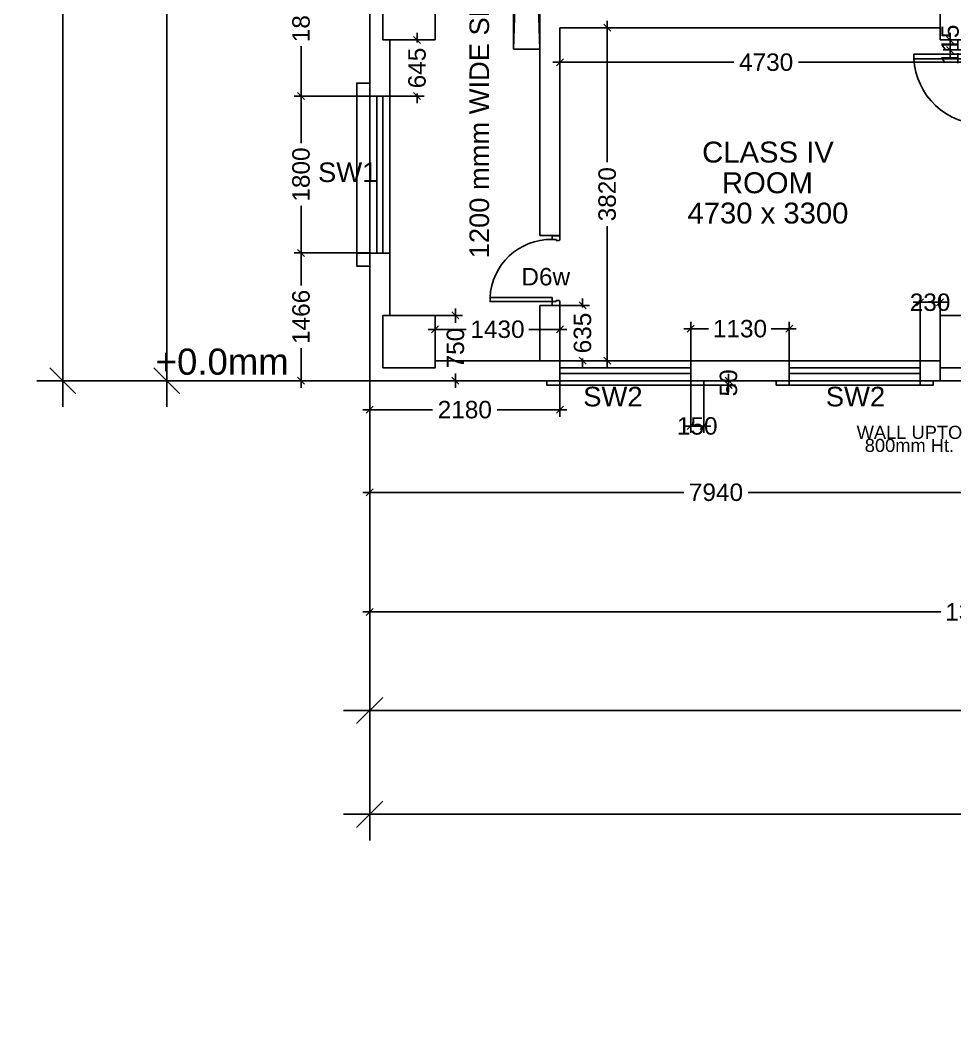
# Model space of a CAD drawing. Extents: x 6345096 to 6738923, y -6490958 to -6305885.
# Drawn here: x 6527889 to 6538609, y -6462218 to -6450735 of the extents above; entities that cross this region are included whole.
import ezdxf
from ezdxf.enums import TextEntityAlignment as Align

# ---------------------------------------------------------------- set-up
doc = ezdxf.new("R2010")
doc.units = 0
doc.header["$LTSCALE"] = 600
doc.header["$MEASUREMENT"] = 0
doc.header["$PDMODE"] = 35
doc.linetypes.add('HIDDEN', pattern=[0.375, 0.25, -0.125])
doc.layers.get('0').update_dxf_attribs({"linetype": 'CONTINUOUS'})
doc.layers.get('Defpoints').update_dxf_attribs({"linetype": 'CONTINUOUS'})
for name, color, linetype in [('chajja', 7, 'CONTINUOUS'), ('DIM', 8, 'CONTINUOUS'), ('DIM-TEXT', 8, 'CONTINUOUS'), ('DOOR', 32, 'CONTINUOUS'), ('Duct', 8, 'CONTINUOUS'), ('Ele Proje.', 7, 'CONTINUOUS'), ('Ele. Proj', 7, 'CONTINUOUS'), ('HS', 251, 'CONTINUOUS'), ('joinery', 7, 'CONTINUOUS'), ('JW', 8, 'CONTINUOUS'), ('L1', 2, 'CONTINUOUS'), ('LA-column', 3, 'CONTINUOUS'), ('LVL', 10, 'CONTINUOUS'), ('Room Dim', 1, 'CONTINUOUS'), ('TEXT', 6, 'CONTINUOUS'), ('Walls', 7, 'CONTINUOUS'), ('WIN', 151, 'CONTINUOUS'), ('Window', 4, 'CONTINUOUS'), ('Working Dim', 5, 'CONTINUOUS')]:
    doc.layers.add(name, color=color, linetype=linetype)
doc.styles.add('ari', font='arial.ttf')
doc.styles.add('ARIAL', font='arial.ttf')
doc.styles.add('RT', font='romant.shx')
doc.styles.get("Standard").update_dxf_attribs({"font": 'romans.shx'})
doc.dimstyles.new('int. dim', dxfattribs={"dimtxt": 200, "dimasz": 80, "dimexe": 80, "dimexo": 0, "dimgap": 70, "dimtad": 0, "dimdec": 0, "dimzin": 12, "dimdsep": 46, "dimtxsty": 'ari', "dimblk": 'OBLIQUE', "dimcen": 2, "dimdle": 80, "dimclrd": 256, "dimclre": 256, "dimclrt": 6, "dimadec": 0, "dimazin": 0, "dimtfac": 1, "dimtdec": 0, "dimtix": 1, "dimtmove": 2, "dimatfit": 3, "dimfxl": 1, "dimtolj": 1, "dimtzin": 0, "dimlwd": -1, "dimlwe": -1, "dimarcsym": 0})
doc.dimstyles.new('STANDARD$0', dxfattribs={"dimscale": 0, "dimtxt": 150, "dimasz": 125, "dimexe": 0.75, "dimexo": 1, "dimgap": 25, "dimtad": 1, "dimdec": 0, "dimdsep": 46, "dimtxsty": 'Standard', "dimblk1": 'DOT', "dimblk2": 'DOT', "dimsah": 1, "dimcen": 2.5, "dimclrd": 1, "dimclre": 1, "dimclrt": 3, "dimadec": 0, "dimazin": 0, "dimtfac": 1, "dimtdec": 0, "dimtmove": 0, "dimatfit": 3, "dimldrblk": 'DOT', "dimfxl": 1, "dimtolj": 1, "dimtzin": 0, "dimarcsym": 0})
doc.dimstyles.new('TEXT', dxfattribs={"dimscale": 0, "dimtxt": 600, "dimasz": 300, "dimexe": 300, "dimexo": 30, "dimgap": 50, "dimtad": 0, "dimdec": 0, "dimzin": 0, "dimdsep": 46, "dimtxsty": 'RT', "dimblk": 'OBLIQUE', "dimcen": 0.09, "dimdle": 300, "dimclrd": 256, "dimclre": 256, "dimclrt": 170, "dimadec": 0, "dimazin": 0, "dimtfac": 1, "dimtdec": 0, "dimtofl": 0, "dimtmove": 2, "dimatfit": 3, "dimfxl": 1, "dimfrac": 2, "dimtolj": 1, "dimtzin": 0, "dimlwd": -1, "dimlwe": -1, "dimarcsym": 0})

# ---------------------------------------------------------------- blocks, each defined once
blk = doc.blocks.new('_Oblique')
at = {"color": 0, "linetype": 'ByBlock', "lineweight": -2}
blk.add_line((-0.5, -0.5), (0.5, 0.5), dxfattribs=at)
blk = doc.blocks.new('*D259')
at = {"layer": 'Defpoints', "color": 0, "linetype": 'Continuous', "transparency": 16777216}
for p in [(6531899, -6454874, -2), (6576789, -6454874, -2), (6576789, -6459847)]:
    blk.add_point(p, dxfattribs=at)
at = {"layer": 'DIM-TEXT', "transparency": 16777216}
for p, q in [((6531899, -6454874), (6531899, -6460147)), ((6576789, -6454874), (6576789, -6460147)), ((6531599, -6459847), (6547086, -6459847)), ((6577089, -6459847), (6561603, -6459847))]:
    blk.add_line(p, q, dxfattribs=at)
at = {"layer": 'DIM-TEXT', "linetype": 'Continuous', "transparency": 16777216, "xscale": 300, "yscale": 300, "zscale": 300, "rotation": 180}
blk.add_blockref('_Oblique', (6531899, -6459847), dxfattribs=at)
at = {"layer": 'DIM-TEXT', "linetype": 'Continuous', "transparency": 16777216, "xscale": 300, "yscale": 300, "zscale": 300}
blk.add_blockref('_Oblique', (6576789, -6459847), dxfattribs=at)
at = {"layer": 'DIM-TEXT', "color": 170, "linetype": 'Continuous', "transparency": 16777216, "insert": (6554344, -6459847), "char_height": 750, "attachment_point": 5, "style": 'ari'}
blk.add_mtext('\\A1;{\\H1.0667x;OPD - GENERAL MEDICINE}', dxfattribs=at)
blk = doc.blocks.new('1000')
at = {"layer": 'DOOR'}
for p, q in [((0, -100), (0, 0)), ((0, 0), (50, 0)), ((50, -100), (0, -100)), ((50, 0), (50, -2)), ((63, -49), (50, -49)), ((50, -49), (50, -100)), ((50, -100), (50, -901)), ((100, -100), (50, -100)), ((63, -13), (61, -13)), ((63, -13), (63, -49)), ((100, -901), (100, -100)), ((837, -13), (837, -49)), ((837, -13), (839, -13)), ((837, -49), (850, -49)), ((850, 0), (850, -2)), ((900, 0), (850, 0)), ((850, -49), (850, -100)), ((850, -100), (900, -100)), ((900, -100), (900, 0)), ((50, -901), (100, -901))]:
    blk.add_line(p, q, dxfattribs=at)
for centre, major_axis, start_param, end_param in [((50, -13), (-7.95, 7.95), 3.926991, 5.497787), ((850, -13), (7.95, 7.95), 0.785398, 2.356194)]:
    blk.add_ellipse(centre, major_axis=major_axis, ratio=1, start_param=start_param, end_param=end_param, dxfattribs=at)
at = {"layer": 'DOOR', "color": 145}
blk.add_ellipse((64, -115), major_axis=(-520, 590), ratio=1, start_param=2.464943, end_param=4.009476, dxfattribs=at)
blk = doc.blocks.new('Z$W@#1841')
at = {"layer": 'DOOR'}
for p, q in [((-268, -167), (-317, -167)), ((-317, -167), (-317, -267)), ((-268, -218), (-268, -167)), ((-254, -218), (-268, -218)), ((-254, -254), (-256, -254)), ((-254, -254), (-254, -218)), ((519, -254), (519, -218)), ((519, -218), (533, -218)), ((519, -254), (522, -254)), ((533, -218), (533, -167)), ((533, -167), (583, -167)), ((583, -167), (583, -267)), ((-317, -267), (-268, -267)), ((-268, -267), (-268, -265)), ((533, -267), (533, -265)), ((583, -267), (533, -267))]:
    blk.add_line(p, q, dxfattribs=at)
blk.add_lwpolyline([(482, 633), (482, -167), (533, -167), (533, 633)], close=True, dxfattribs=at)
at = {"layer": 'DOOR', "color": 145}
blk.add_arc((518, -152), 786, 92.6177, 181.1129, dxfattribs=at)
at = {"layer": 'DOOR'}
for centre, start, end in [((-268, -254), 270, 0), ((533, -254), 180, 270)]:
    blk.add_arc(centre, 11.2, start, end, dxfattribs=at)
blk = doc.blocks.new('*D297')
at = {"layer": 'Defpoints', "color": 0, "transparency": 16777216}
for p in [(6532649, -6454124, -13), (6532649, -6454874, -22), (6532882, -6454874)]:
    blk.add_point(p, dxfattribs=at)
at = {"layer": 'Working Dim', "transparency": 16777216}
for p, q in [((6532649, -6454124), (6532962, -6454124)), ((6532882, -6454044), (6532882, -6454209)), ((6532882, -6454954), (6532882, -6454789)), ((6532649, -6454874), (6532962, -6454874))]:
    blk.add_line(p, q, dxfattribs=at)
at = {"layer": 'Working Dim', "transparency": 16777216, "xscale": 80, "yscale": 80, "zscale": 80}
for p, rotation in [((6532882, -6454124), 90), ((6532882, -6454874), 270)]:
    blk.add_blockref('_Oblique', p, dxfattribs=dict(at, rotation=rotation))
at = {"layer": 'Working Dim', "color": 6, "transparency": 16777216, "insert": (6532882, -6454499), "char_height": 200, "attachment_point": 5, "rotation": 90, "style": 'ari'}
blk.add_mtext('\\A1;750', dxfattribs=at)
blk = doc.blocks.new('*D309')
at = {"layer": 'Defpoints', "color": 0, "transparency": 16777216}
for p in [(6532649, -6454310, -13), (6534079, -6454284), (6534079, -6454310, -26)]:
    blk.add_point(p, dxfattribs=at)
at = {"layer": 'Working Dim', "transparency": 16777216}
for p, q in [((6532649, -6454310), (6532649, -6454204)), ((6534079, -6454310), (6534079, -6454204)), ((6532569, -6454284), (6533005, -6454284)), ((6534159, -6454284), (6533723, -6454284))]:
    blk.add_line(p, q, dxfattribs=at)
at = {"layer": 'Working Dim', "transparency": 16777216, "xscale": 80, "yscale": 80, "zscale": 80, "rotation": 180}
blk.add_blockref('_Oblique', (6532649, -6454284), dxfattribs=at)
at = {"layer": 'Working Dim', "transparency": 16777216, "xscale": 80, "yscale": 80, "zscale": 80}
blk.add_blockref('_Oblique', (6534079, -6454284), dxfattribs=at)
at = {"layer": 'Working Dim', "color": 6, "transparency": 16777216, "insert": (6533364, -6454284), "char_height": 200, "attachment_point": 5, "style": 'ari'}
blk.add_mtext('\\A1;1430', dxfattribs=at)
blk = doc.blocks.new('*D468')
at = {"layer": 'Defpoints', "color": 0, "transparency": 16777216}
for p in [(6531899, -6337015, 5), (6528381, -6454874), (6532049, -6454874, 5)]:
    blk.add_point(p, dxfattribs=at)
at = {"layer": 'DIM', "color": 8, "transparency": 16777216}
for p, q in [((6528381, -6336715), (6528381, -6393996)), ((6531899, -6337015), (6528081, -6337015)), ((6528381, -6455174), (6528381, -6397894)), ((6532049, -6454874), (6528081, -6454874))]:
    blk.add_line(p, q, dxfattribs=at)
at = {"layer": 'DIM', "color": 8, "transparency": 16777216, "xscale": 300, "yscale": 300, "zscale": 300}
for p, rotation in [((6528381, -6337015), 90), ((6528381, -6454874), 270)]:
    blk.add_blockref('_Oblique', p, dxfattribs=dict(at, rotation=rotation))
at = {"layer": 'DIM', "color": 7, "transparency": 16777216, "insert": (6528381, -6395945), "char_height": 750, "attachment_point": 5, "rotation": 90, "style": 'ari'}
blk.add_mtext('\\A1;117.86m', dxfattribs=at)
blk = doc.blocks.new('*D862')
at = {"layer": 'Defpoints', "color": 0, "transparency": 16777216}
for p in [(6534079, -6450824, 5), (6538809, -6450964, 13), (6538809, -6451220)]:
    blk.add_point(p, dxfattribs=at)
at = {"layer": 'Working Dim', "transparency": 16777216}
for p, q in [((6534079, -6450824), (6534079, -6451300)), ((6538809, -6450964), (6538809, -6451300)), ((6533999, -6451220), (6536072, -6451220)), ((6538889, -6451220), (6536817, -6451220))]:
    blk.add_line(p, q, dxfattribs=at)
at = {"layer": 'Working Dim', "transparency": 16777216, "xscale": 80, "yscale": 80, "zscale": 80, "rotation": 180}
blk.add_blockref('_Oblique', (6534079, -6451220), dxfattribs=at)
at = {"layer": 'Working Dim', "transparency": 16777216, "xscale": 80, "yscale": 80, "zscale": 80}
blk.add_blockref('_Oblique', (6538809, -6451220), dxfattribs=at)
at = {"layer": 'Working Dim', "color": 6, "transparency": 16777216, "insert": (6536444, -6451220), "char_height": 200, "attachment_point": 5, "style": 'ari'}
blk.add_mtext('\\A1;4730', dxfattribs=at)
blk = doc.blocks.new('*D863')
at = {"layer": 'Defpoints', "color": 0, "transparency": 16777216}
for p in [(6538554, -6450964), (6538809, -6450964), (6538809, -6451079)]:
    blk.add_point(p, dxfattribs=at)
at = {"layer": 'Working Dim', "transparency": 16777216}
for p, q in [((6538554, -6450964), (6538554, -6450884)), ((6538809, -6450964), (6538474, -6450964)), ((6538554, -6451079), (6538554, -6450964)), ((6538809, -6451079), (6538474, -6451079)), ((6538554, -6451079), (6538554, -6451159))]:
    blk.add_line(p, q, dxfattribs=at)
at = {"layer": 'Working Dim', "transparency": 16777216, "xscale": 80, "yscale": 80, "zscale": 80}
for p, rotation in [((6538554, -6450964), 270), ((6538554, -6451079), 90)]:
    blk.add_blockref('_Oblique', p, dxfattribs=dict(at, rotation=rotation))
at = {"layer": 'Working Dim', "color": 6, "transparency": 16777216, "insert": (6538554, -6451021), "char_height": 200, "attachment_point": 5, "rotation": 90, "style": 'ari'}
blk.add_mtext('\\A1;115', dxfattribs=at)
blk = doc.blocks.new('*D864')
at = {"layer": 'Defpoints', "color": 0, "transparency": 16777216}
for p in [(6534622, -6450824, 5), (6534622, -6454644, 5), (6534622, -6454644)]:
    blk.add_point(p, dxfattribs=at)
at = {"layer": 'Working Dim', "transparency": 16777216}
for p, q in [((6534622, -6450744), (6534622, -6452366)), ((6534622, -6450824), (6534702, -6450824)), ((6534622, -6454724), (6534622, -6453102)), ((6534622, -6454644), (6534702, -6454644))]:
    blk.add_line(p, q, dxfattribs=at)
at = {"layer": 'Working Dim', "transparency": 16777216, "xscale": 80, "yscale": 80, "zscale": 80}
for p, rotation in [((6534622, -6450824), 90), ((6534622, -6454644), 270)]:
    blk.add_blockref('_Oblique', p, dxfattribs=dict(at, rotation=rotation))
at = {"layer": 'Working Dim', "color": 6, "transparency": 16777216, "insert": (6534622, -6452734), "char_height": 200, "attachment_point": 5, "rotation": 90, "style": 'ari'}
blk.add_mtext('\\A1;3820', dxfattribs=at)
blk = doc.blocks.new('*D865')
at = {"layer": 'Defpoints', "color": 0, "transparency": 16777216}
for p in [(6533849, -6454009, 8), (6534339, -6454009), (6533849, -6454644, -9)]:
    blk.add_point(p, dxfattribs=at)
at = {"layer": 'Working Dim', "transparency": 16777216}
for p, q in [((6533849, -6454009), (6534419, -6454009)), ((6534339, -6454009), (6534339, -6453929)), ((6534339, -6454009), (6534339, -6454034)), ((6533849, -6454644), (6534419, -6454644)), ((6534339, -6454644), (6534339, -6454619)), ((6534339, -6454644), (6534339, -6454724))]:
    blk.add_line(p, q, dxfattribs=at)
at = {"layer": 'Working Dim', "transparency": 16777216, "xscale": 80, "yscale": 80, "zscale": 80}
for p, rotation in [((6534339, -6454009), 270), ((6534339, -6454644), 90)]:
    blk.add_blockref('_Oblique', p, dxfattribs=dict(at, rotation=rotation))
at = {"layer": 'Working Dim', "color": 6, "transparency": 16777216, "insert": (6534339, -6454326), "char_height": 200, "attachment_point": 5, "rotation": 90, "style": 'ari'}
blk.add_mtext('\\A1;635', dxfattribs=at)
blk = doc.blocks.new('*D1293')
at = {"layer": 'Defpoints', "color": 0, "transparency": 16777216}
for p in [(6531899, -6418434, 3), (6529573, -6454874), (6531899, -6454874, 3)]:
    blk.add_point(p, dxfattribs=at)
at = {"layer": 'DIM', "color": 8, "transparency": 16777216}
for p, q in [((6529573, -6418134), (6529573, -6434961)), ((6531899, -6418434), (6529273, -6418434)), ((6529573, -6455174), (6529573, -6438346)), ((6531899, -6454874), (6529273, -6454874))]:
    blk.add_line(p, q, dxfattribs=at)
at = {"layer": 'DIM', "color": 8, "transparency": 16777216, "xscale": 300, "yscale": 300, "zscale": 300}
for p, rotation in [((6529573, -6418434), 90), ((6529573, -6454874), 270)]:
    blk.add_blockref('_Oblique', p, dxfattribs=dict(at, rotation=rotation))
at = {"layer": 'DIM', "color": 7, "transparency": 16777216, "insert": (6529573, -6436654), "char_height": 750, "attachment_point": 5, "rotation": 90, "style": 'ari'}
blk.add_mtext('\\A1;36.44m', dxfattribs=at)
blk = doc.blocks.new('*D1415')
at = {"layer": 'Defpoints', "color": 0, "transparency": 16777216}
for p in [(6532649, -6454124, -13), (6532649, -6454874, -22), (6532882, -6454874)]:
    blk.add_point(p, dxfattribs=at)
at = {"layer": 'Working Dim', "transparency": 16777216}
for p, q in [((6532649, -6454124), (6532962, -6454124)), ((6532882, -6454044), (6532882, -6454209)), ((6532882, -6454954), (6532882, -6454789)), ((6532649, -6454874), (6532962, -6454874))]:
    blk.add_line(p, q, dxfattribs=at)
at = {"layer": 'Working Dim', "transparency": 16777216, "xscale": 80, "yscale": 80, "zscale": 80}
for p, rotation in [((6532882, -6454124), 90), ((6532882, -6454874), 270)]:
    blk.add_blockref('_Oblique', p, dxfattribs=dict(at, rotation=rotation))
at = {"layer": 'Working Dim', "color": 6, "transparency": 16777216, "insert": (6532882, -6454499), "char_height": 200, "attachment_point": 5, "rotation": 90, "style": 'ari'}
blk.add_mtext('\\A1;750', dxfattribs=at)
blk = doc.blocks.new('*D1416')
at = {"layer": 'Defpoints', "color": 0, "transparency": 16777216}
for p in [(6531899, -6454874, -22), (6534079, -6454874, -8), (6534079, -6455206)]:
    blk.add_point(p, dxfattribs=at)
at = {"layer": 'Working Dim', "transparency": 16777216}
for p, q in [((6531899, -6454874), (6531899, -6455286)), ((6534079, -6454874), (6534079, -6455286)), ((6531819, -6455206), (6532619, -6455206)), ((6534159, -6455206), (6533359, -6455206))]:
    blk.add_line(p, q, dxfattribs=at)
at = {"layer": 'Working Dim', "transparency": 16777216, "xscale": 80, "yscale": 80, "zscale": 80, "rotation": 180}
blk.add_blockref('_Oblique', (6531899, -6455206), dxfattribs=at)
at = {"layer": 'Working Dim', "transparency": 16777216, "xscale": 80, "yscale": 80, "zscale": 80}
blk.add_blockref('_Oblique', (6534079, -6455206), dxfattribs=at)
at = {"layer": 'Working Dim', "color": 6, "transparency": 16777216, "insert": (6532989, -6455206), "char_height": 200, "attachment_point": 5, "style": 'ari'}
blk.add_mtext('\\A1;2180', dxfattribs=at)
blk = doc.blocks.new('*D1418')
at = {"layer": 'Defpoints', "color": 0, "transparency": 16777216}
for p in [(6538209, -6453974), (6538209, -6454644, -22), (6538439, -6454644, -22)]:
    blk.add_point(p, dxfattribs=at)
at = {"layer": 'Working Dim', "transparency": 16777216}
for p, q in [((6538209, -6454644), (6538209, -6453894)), ((6538439, -6454644), (6538439, -6453894)), ((6538209, -6453974), (6538129, -6453974)), ((6538439, -6453974), (6538209, -6453974)), ((6538439, -6453974), (6538519, -6453974))]:
    blk.add_line(p, q, dxfattribs=at)
at = {"layer": 'Working Dim', "transparency": 16777216, "xscale": 80, "yscale": 80, "zscale": 80}
blk.add_blockref('_Oblique', (6538209, -6453974), dxfattribs=at)
at = {"layer": 'Working Dim', "transparency": 16777216, "xscale": 80, "yscale": 80, "zscale": 80, "rotation": 180}
blk.add_blockref('_Oblique', (6538439, -6453974), dxfattribs=at)
at = {"layer": 'Working Dim', "color": 6, "transparency": 16777216, "insert": (6538324, -6453974), "char_height": 200, "attachment_point": 5, "style": 'ari'}
blk.add_mtext('\\A1;230', dxfattribs=at)
blk = doc.blocks.new('*D1419')
at = {"layer": 'Defpoints', "color": 0, "transparency": 16777216}
for p in [(6536709, -6454277), (6535579, -6454644, -22), (6536709, -6454644, -22)]:
    blk.add_point(p, dxfattribs=at)
at = {"layer": 'Working Dim', "transparency": 16777216}
for p, q in [((6535579, -6454644), (6535579, -6454197)), ((6536709, -6454644), (6536709, -6454197)), ((6535499, -6454277), (6535785, -6454277)), ((6536789, -6454277), (6536503, -6454277))]:
    blk.add_line(p, q, dxfattribs=at)
at = {"layer": 'Working Dim', "transparency": 16777216, "xscale": 80, "yscale": 80, "zscale": 80, "rotation": 180}
blk.add_blockref('_Oblique', (6535579, -6454277), dxfattribs=at)
at = {"layer": 'Working Dim', "transparency": 16777216, "xscale": 80, "yscale": 80, "zscale": 80}
blk.add_blockref('_Oblique', (6536709, -6454277), dxfattribs=at)
at = {"layer": 'Working Dim', "color": 6, "transparency": 16777216, "insert": (6536144, -6454277), "char_height": 200, "attachment_point": 5, "style": 'ari'}
blk.add_mtext('\\A1;1130', dxfattribs=at)
blk = doc.blocks.new('*D1423')
at = {"layer": 'Defpoints', "color": 0, "transparency": 16777216}
for p in [(6535729, -6454874, 45), (6535729, -6454924, 45), (6536013, -6454924)]:
    blk.add_point(p, dxfattribs=at)
at = {"layer": 'Working Dim', "transparency": 16777216}
for p, q in [((6536013, -6454874), (6536013, -6454794)), ((6535729, -6454874), (6536093, -6454874)), ((6535729, -6454924), (6536093, -6454924)), ((6536013, -6454874), (6536013, -6454924)), ((6536013, -6454924), (6536013, -6455004))]:
    blk.add_line(p, q, dxfattribs=at)
at = {"layer": 'Working Dim', "transparency": 16777216, "xscale": 80, "yscale": 80, "zscale": 80}
for p, rotation in [((6536013, -6454874), 270), ((6536013, -6454924), 90)]:
    blk.add_blockref('_Oblique', p, dxfattribs=dict(at, rotation=rotation))
at = {"layer": 'Working Dim', "color": 6, "transparency": 16777216, "insert": (6536013, -6454899), "char_height": 200, "attachment_point": 5, "rotation": 90, "style": 'ari'}
blk.add_mtext('\\A1;50', dxfattribs=at)
blk = doc.blocks.new('*D1424')
at = {"layer": 'Defpoints', "color": 0, "transparency": 16777216}
for p in [(6535579, -6454924, 27), (6535729, -6454924), (6535579, -6455393)]:
    blk.add_point(p, dxfattribs=at)
at = {"layer": 'Working Dim', "transparency": 16777216}
for p, q in [((6535579, -6454924), (6535579, -6455473)), ((6535729, -6454924), (6535729, -6455473)), ((6535579, -6455393), (6535499, -6455393)), ((6535729, -6455393), (6535579, -6455393)), ((6535729, -6455393), (6535809, -6455393))]:
    blk.add_line(p, q, dxfattribs=at)
at = {"layer": 'Working Dim', "transparency": 16777216, "xscale": 80, "yscale": 80, "zscale": 80}
blk.add_blockref('_Oblique', (6535579, -6455393), dxfattribs=at)
at = {"layer": 'Working Dim', "transparency": 16777216, "xscale": 80, "yscale": 80, "zscale": 80, "rotation": 180}
blk.add_blockref('_Oblique', (6535729, -6455393), dxfattribs=at)
at = {"layer": 'Working Dim', "color": 6, "transparency": 16777216, "insert": (6535654, -6455393), "char_height": 200, "attachment_point": 5, "style": 'ari'}
blk.add_mtext('\\A1;150', dxfattribs=at)
blk = doc.blocks.new('*D1448')
at = {"layer": 'Defpoints', "color": 0, "transparency": 16777216}
for p in [(6531899, -6454874, 27), (6545873, -6456374), (6545873, -6457526)]:
    blk.add_point(p, dxfattribs=at)
at = {"layer": 'Working Dim', "transparency": 16777216}
for p, q in [((6531899, -6454874), (6531899, -6457606)), ((6545873, -6456374), (6545873, -6457606)), ((6531819, -6457526), (6538448, -6457526)), ((6545953, -6457526), (6539324, -6457526))]:
    blk.add_line(p, q, dxfattribs=at)
at = {"layer": 'Working Dim', "transparency": 16777216, "xscale": 80, "yscale": 80, "zscale": 80, "rotation": 180}
blk.add_blockref('_Oblique', (6531899, -6457526), dxfattribs=at)
at = {"layer": 'Working Dim', "transparency": 16777216, "xscale": 80, "yscale": 80, "zscale": 80}
blk.add_blockref('_Oblique', (6545873, -6457526), dxfattribs=at)
at = {"layer": 'Working Dim', "color": 6, "transparency": 16777216, "insert": (6538886, -6457526), "char_height": 200, "attachment_point": 5, "style": 'ari'}
blk.add_mtext('\\A1;13975', dxfattribs=at)
blk = doc.blocks.new('*D1482')
at = {"layer": 'Defpoints', "color": 0, "transparency": 16777216}
for p in [(6531899, -6454874, 42), (6539839, -6455324), (6539839, -6456154)]:
    blk.add_point(p, dxfattribs=at)
at = {"layer": 'Working Dim', "transparency": 16777216}
for p, q in [((6531899, -6454874), (6531899, -6456234)), ((6539839, -6455324), (6539839, -6456234)), ((6531819, -6456154), (6535502, -6456154)), ((6539919, -6456154), (6536237, -6456154))]:
    blk.add_line(p, q, dxfattribs=at)
at = {"layer": 'Working Dim', "transparency": 16777216, "xscale": 80, "yscale": 80, "zscale": 80, "rotation": 180}
blk.add_blockref('_Oblique', (6531899, -6456154), dxfattribs=at)
at = {"layer": 'Working Dim', "transparency": 16777216, "xscale": 80, "yscale": 80, "zscale": 80}
blk.add_blockref('_Oblique', (6539839, -6456154), dxfattribs=at)
at = {"layer": 'Working Dim', "color": 6, "transparency": 16777216, "insert": (6535869, -6456154), "char_height": 200, "attachment_point": 5, "style": 'ari'}
blk.add_mtext('\\A1;7940', dxfattribs=at)
blk = doc.blocks.new('*D1486')
at = {"layer": 'Defpoints', "color": 0, "transparency": 16777216}
for p in [(6531899, -6454874), (6576789, -6454839), (6531899, -6458657)]:
    blk.add_point(p, dxfattribs=at)
at = {"layer": 'DIM', "color": 8, "transparency": 16777216}
for p, q in [((6531899, -6454874), (6531899, -6458957)), ((6576789, -6454839), (6576789, -6458957)), ((6531599, -6458657), (6552636, -6458657)), ((6577089, -6458657), (6556052, -6458657))]:
    blk.add_line(p, q, dxfattribs=at)
at = {"layer": 'DIM', "color": 8, "transparency": 16777216, "xscale": 300, "yscale": 300, "zscale": 300, "rotation": 180}
blk.add_blockref('_Oblique', (6531899, -6458657), dxfattribs=at)
at = {"layer": 'DIM', "color": 8, "transparency": 16777216, "xscale": 300, "yscale": 300, "zscale": 300}
blk.add_blockref('_Oblique', (6576789, -6458657), dxfattribs=at)
at = {"layer": 'DIM', "color": 7, "transparency": 16777216, "insert": (6554344, -6458657), "char_height": 750, "attachment_point": 5, "style": 'ari'}
blk.add_mtext('\\A1;44.89m', dxfattribs=at)
blk = doc.blocks.new('*D1578')
at = {"layer": 'Defpoints', "color": 0, "transparency": 16777216}
for p in [(6531899, -6449749, -14), (6531112, -6451608), (6531899, -6451608, -14)]:
    blk.add_point(p, dxfattribs=at)
at = {"layer": 'Working Dim', "transparency": 16777216}
for p, q in [((6531112, -6449669), (6531112, -6450320)), ((6531899, -6449749), (6531032, -6449749)), ((6531112, -6451688), (6531112, -6451037)), ((6531899, -6451608), (6531032, -6451608))]:
    blk.add_line(p, q, dxfattribs=at)
at = {"layer": 'Working Dim', "transparency": 16777216, "xscale": 80, "yscale": 80, "zscale": 80}
for p, rotation in [((6531112, -6449749), 90), ((6531112, -6451608), 270)]:
    blk.add_blockref('_Oblique', p, dxfattribs=dict(at, rotation=rotation))
at = {"layer": 'Working Dim', "color": 6, "transparency": 16777216, "insert": (6531112, -6450679), "char_height": 200, "attachment_point": 5, "rotation": 90, "style": 'ari'}
blk.add_mtext('\\A1;1860', dxfattribs=at)
blk = doc.blocks.new('*D1579')
at = {"layer": 'Defpoints', "color": 0, "transparency": 16777216}
for p in [(6531899, -6451608, -14), (6531112, -6453408), (6531899, -6453408, -14)]:
    blk.add_point(p, dxfattribs=at)
at = {"layer": 'Working Dim', "transparency": 16777216}
for p, q in [((6531899, -6451608), (6531032, -6451608)), ((6531112, -6451528), (6531112, -6452149)), ((6531112, -6453488), (6531112, -6452867)), ((6531899, -6453408), (6531032, -6453408))]:
    blk.add_line(p, q, dxfattribs=at)
at = {"layer": 'Working Dim', "transparency": 16777216, "xscale": 80, "yscale": 80, "zscale": 80}
for p, rotation in [((6531112, -6451608), 90), ((6531112, -6453408), 270)]:
    blk.add_blockref('_Oblique', p, dxfattribs=dict(at, rotation=rotation))
at = {"layer": 'Working Dim', "color": 6, "transparency": 16777216, "insert": (6531112, -6452508), "char_height": 200, "attachment_point": 5, "rotation": 90, "style": 'ari'}
blk.add_mtext('\\A1;1800', dxfattribs=at)
blk = doc.blocks.new('*D1580')
at = {"layer": 'Defpoints', "color": 0, "transparency": 16777216}
for p in [(6531899, -6453408, -14), (6531112, -6454874), (6531899, -6454874)]:
    blk.add_point(p, dxfattribs=at)
at = {"layer": 'Working Dim', "transparency": 16777216}
for p, q in [((6531112, -6453328), (6531112, -6453782)), ((6531899, -6453408), (6531032, -6453408)), ((6531112, -6454954), (6531112, -6454500)), ((6531899, -6454874), (6531032, -6454874))]:
    blk.add_line(p, q, dxfattribs=at)
at = {"layer": 'Working Dim', "transparency": 16777216, "xscale": 80, "yscale": 80, "zscale": 80}
for p, rotation in [((6531112, -6453408), 90), ((6531112, -6454874), 270)]:
    blk.add_blockref('_Oblique', p, dxfattribs=dict(at, rotation=rotation))
at = {"layer": 'Working Dim', "color": 6, "transparency": 16777216, "insert": (6531112, -6454141), "char_height": 200, "attachment_point": 5, "rotation": 90, "style": 'ari'}
blk.add_mtext('\\A1;1466', dxfattribs=at)
blk = doc.blocks.new('*D1584')
at = {"layer": 'Defpoints', "color": 0, "transparency": 16777216}
for p in [(6532129, -6450964, -13), (6532129, -6451608, -13), (6532442, -6451608)]:
    blk.add_point(p, dxfattribs=at)
at = {"layer": 'Working Dim', "transparency": 16777216}
for p, q in [((6532442, -6450964), (6532442, -6450884)), ((6532129, -6450964), (6532522, -6450964)), ((6532442, -6450964), (6532442, -6450994)), ((6532129, -6451608), (6532522, -6451608)), ((6532442, -6451608), (6532442, -6451578)), ((6532442, -6451608), (6532442, -6451688))]:
    blk.add_line(p, q, dxfattribs=at)
at = {"layer": 'Working Dim', "transparency": 16777216, "xscale": 80, "yscale": 80, "zscale": 80}
for p, rotation in [((6532442, -6450964), 270), ((6532442, -6451608), 90)]:
    blk.add_blockref('_Oblique', p, dxfattribs=dict(at, rotation=rotation))
at = {"layer": 'Working Dim', "color": 6, "transparency": 16777216, "insert": (6532442, -6451286), "char_height": 200, "attachment_point": 5, "rotation": 90, "style": 'ari'}
blk.add_mtext('\\A1;645', dxfattribs=at)
blk = doc.blocks.new('A$C2CD672AE')
at = {"layer": 'Ele Proje.', "color": 8, "linetype": 'HIDDEN'}
for points, elevation in [([(1580, 4965.6), (1430, 4965.6), (1430, 4815.6), (1580, 4815.6)], -6.9), ([(1580, 3015.6), (1430, 3015.6), (1430, 2865.6), (1580, 2865.6)], -6.9), ([(3609.9, 1549.7), (3609.9, 1499.7), (3759.9, 1499.7), (3759.9, 1549.7)], 18.9), ([(5259.9, 1549.7), (5259.9, 1499.7), (5409.9, 1499.7), (5409.9, 1549.7)], 18.9), ([(6240.1, 1550), (6240.1, 1500), (6390.1, 1500), (6390.1, 1550)], 5.1), ([(7890.1, 1550), (7890.1, 1500), (8040.1, 1500), (8040.1, 1550)], 5.1)]:
    blk.add_lwpolyline(points, dxfattribs=dict(at, elevation=elevation))
at = {"layer": 'Ele. Proj', "color": 8, "linetype": 'HIDDEN'}
blk.add_line((1580, 15460.1, -3), (1580, 1550, -3), dxfattribs=at)
at = {"layer": 'Ele. Proj', "color": 8, "linetype": 'HIDDEN', "elevation": -6.1}
blk.add_lwpolyline([(1810, 5460.2), (1810, 2300)], dxfattribs=at)
at = {"layer": 'JW', "color": 8, "linetype": 'HIDDEN', "elevation": -6.9}
for points in [[(1580, 3015.6), (1580, 4815.6), (1810, 4815.6), (1810, 3015.6)], [(1661.3, 3015.6), (1661.3, 4815.6), (1728.7, 4815.6), (1728.7, 3015.6)]]:
    blk.add_lwpolyline(points, close=True, dxfattribs=at)
at = {"layer": 'LA-column', "color": 8, "linetype": 'HIDDEN', "elevation": 5.1}
blk.add_lwpolyline([(1730, 1700), (2330, 1700), (2330, 2300), (1730, 2300)], close=True, dxfattribs=at)
at = {"layer": 'LA-column', "color": 8, "linetype": 'HIDDEN', "elevation": 5.1, "flags": 128}
blk.add_lwpolyline([(1730, 1700), (2330, 1700), (2330, 2300), (1730, 2300)], close=True, dxfattribs=at)
at = {"layer": 'Walls', "color": 8, "linetype": 'HIDDEN'}
for p, q in [((3529.9, 3214.8), (3529.9, 15460.1)), ((3759.9, 3214.8), (3759.9, 5600)), ((8120.1, 5600), (3759.9, 5600)), ((1430, 4815.6, -6.9), (1430, 3015.6, -6.9)), ((3759.9, 3214.8), (3529.9, 3214.8)), ((3529.9, 1780), (3529.9, 2415)), ((3759.9, 2415), (3529.9, 2415)), ((3759.9, 1780), (3759.9, 2415)), ((8120.1, 1780), (2329.9, 1780)), ((8120.1, 1700), (8120.1, 1550)), ((15704.8, 1550, -10.5), (1579.9, 1550))]:
    blk.add_line(p, q, dxfattribs=at)

msp = doc.modelspace()

# ---------------------------------------------------------------- linework, layer by layer
at = {"layer": 'chajja', "color": 8}
for p, q in [((6534079.298, -6454924.248), (6535579.298, -6454924.248)), ((6536709.434, -6454923.885), (6538209.434, -6454923.885))]:
    msp.add_line(p, q, dxfattribs=at)
at = {"layer": 'Duct', "color": 8, "linetype": 'HIDDEN', "ltscale": 600}
for p, q in [((6533849.298, -6451067.931, 9.268), (6533549.297, -6440963.851, 3.743)), ((6533849.297, -6440963.851, 3.743), (6533549.298, -6451067.931, 9.268))]:
    msp.add_line(p, q, dxfattribs=at)
at = {"layer": 'Duct', "color": 7, "linetype": 'HIDDEN', "ltscale": 600, "elevation": 6.229}
msp.add_lwpolyline([(6533549.298, -6451067.931), (6533849.297, -6451067.931), (6533849.297, -6440963.851), (6533549.298, -6440963.851)], close=True, dxfattribs=at)
at = {"layer": 'Ele Proje.'}
for points, elevation in [([(6531899.385, -6451458.276), (6531749.386, -6451458.276), (6531749.386, -6451608.276), (6531899.385, -6451608.276)], -6.889), ([(6531899.385, -6453408.276), (6531749.386, -6453408.276), (6531749.386, -6453558.276), (6531899.385, -6453558.276)], -6.889), ([(6533929.298, -6454874.249), (6533929.298, -6454924.248), (6534079.298, -6454924.248), (6534079.298, -6454874.249)], 18.864), ([(6535579.298, -6454874.249), (6535579.298, -6454924.248), (6535729.298, -6454924.248), (6535729.298, -6454874.249)], 18.864), ([(6536559.434, -6454873.885), (6536559.434, -6454923.885), (6536709.434, -6454923.885), (6536709.434, -6454873.885)], 5.131), ([(6538209.434, -6454873.885), (6538209.434, -6454923.885), (6538359.434, -6454923.885), (6538359.434, -6454873.885)], 5.131)]:
    msp.add_lwpolyline(points, dxfattribs=dict(at, elevation=elevation))
at = {"layer": 'Ele. Proj', "color": 6}
msp.add_line((6531899.385, -6440963.843, -3.039), (6531899.385, -6454873.885, -3.039), dxfattribs=at)
at = {"layer": 'Ele. Proj', "color": 6, "elevation": -6.079}
msp.add_lwpolyline([(6532129.385, -6450963.752), (6532129.385, -6454123.932)], dxfattribs=at)
at = {"layer": 'L1', "color": 8}
msp.add_line((6531899.298, -6454873.885, -26.593), (6529223.626, -6454873.885, -26.593), dxfattribs=at)
at = {"layer": 'LA-column', "color": 2}
for points in [[(6532649.389, -6450963.752), (6532049.389, -6450963.752), (6532049.389, -6450363.752), (6532649.389, -6450363.752)], [(6538439.389, -6454723.752), (6539039.389, -6454723.752), (6539039.389, -6454123.752), (6538439.389, -6454123.752)]]:
    msp.add_lwpolyline(points, close=True, dxfattribs=at)
for points, elevation in [([(6538439.524, -6450963.752), (6539039.524, -6450963.752), (6539039.524, -6450363.752), (6538439.524, -6450363.752)], 7.743), ([(6532049.388, -6454723.934), (6532649.388, -6454723.934), (6532649.388, -6454123.934), (6532049.388, -6454123.934)], 5.131)]:
    msp.add_lwpolyline(points, close=True, dxfattribs=dict(at, elevation=elevation))
at = {"layer": 'LA-column', "color": 2, "elevation": 5.131, "flags": 128}
msp.add_lwpolyline([(6532049.388, -6454723.934), (6532649.388, -6454723.934), (6532649.388, -6454123.934), (6532049.388, -6454123.934)], close=True, dxfattribs=at)
at = {"layer": 'Walls', "linetype": 'Continuous'}
for p, q in [((6533849.298, -6453209.07), (6533849.299, -6440963.849)), ((6534079.299, -6453209.07), (6534079.299, -6450823.859)), ((6538439.524, -6450823.859), (6534079.299, -6450823.859)), ((6534079.299, -6453209.07), (6533849.298, -6453209.07)), ((6533849.298, -6454643.885), (6533849.298, -6454008.933)), ((6534079.298, -6454008.933), (6533849.298, -6454008.933)), ((6534079.298, -6454643.885), (6534079.298, -6454008.933)), ((6538439.434, -6454643.885), (6532649.301, -6454643.885)), ((6540139.435, -6454873.885, -6.098), (6531899.298, -6454873.885))]:
    msp.add_line(p, q, dxfattribs=at)
at = {"layer": 'Walls', "color": 8}
msp.add_line((6531749.386, -6451608.276, -6.889), (6531749.386, -6453408.276, -6.889), dxfattribs=at)
at = {"layer": 'Walls'}
msp.add_line((6538439.434, -6454723.886), (6538439.434, -6454873.885), dxfattribs=at)
at = {"layer": 'WIN', "linetype": 'Continuous', "elevation": 5.131}
for points in [[(6535579.298, -6454873.885), (6534079.298, -6454873.885), (6534079.298, -6454643.885), (6535579.298, -6454643.885)], [(6538209.434, -6454873.885), (6536709.434, -6454873.885), (6536709.434, -6454643.885), (6538209.434, -6454643.885)], [(6535579.298, -6454791.102), (6534079.298, -6454791.102), (6534079.298, -6454726.668), (6535579.298, -6454726.668)], [(6538209.434, -6454791.102), (6536709.434, -6454791.102), (6536709.434, -6454726.668), (6538209.434, -6454726.668)]]:
    msp.add_lwpolyline(points, close=True, dxfattribs=at)
at = {"layer": 'Window', "color": 9, "elevation": -6.889}
for points in [[(6531899.386, -6453408.276), (6531899.386, -6451608.276), (6532129.386, -6451608.276), (6532129.386, -6453408.276)], [(6531980.727, -6453408.276), (6531980.727, -6451608.276), (6532048.045, -6451608.276), (6532048.045, -6453408.276)]]:
    msp.add_lwpolyline(points, close=True, dxfattribs=at)

# ---------------------------------------------------------------- block references
at = {"layer": 'DOOR', "linetype": 'Continuous'}
for name, p, xscale, yscale, zscale, rotation in [('1000', (6539039.522, -6451078.752, 9.612), 0.9999896036461254, 0.9999896036461254, 0.9999896036461254, 270.0000130201835), ('Z$W@#1841', (6533841.643, -6453491.052, 5.131), -0.8887360580265522, 0.8887360580265522, 0.8887360580265522, 90)]:
    msp.add_blockref(name, p, dxfattribs=dict(at, xscale=xscale, yscale=yscale, zscale=zscale, rotation=rotation))
at = {"layer": 'HS'}
msp.add_blockref('A$C2CD672AE', (6530319.294, -6456423.902, 8.17), dxfattribs=at)

# ---------------------------------------------------------------- texts
at = {"layer": 'joinery', "style": 'ari'}
for s, p in [('SW1', (6531646.556, -6452594.269, -5.382)), ('SW2', (6534687.206, -6455167.594, 5.131)), ('SW2', (6537468.699, -6455167.594, 5.131))]:
    msp.add_text(s, height=225, dxfattribs=at).set_placement(p, align=Align.CENTER)
msp.add_text('D6w', height=200, dxfattribs=at).set_placement((6533638.107, -6453779.815, 5.131))
at = {"layer": 'LVL', "style": 'ARIAL'}
msp.add_text('+0.0mm', height=300, dxfattribs=at).set_placement((6530207.405, -6454804.244, -26.593), align=Align.CENTER)
at = {"layer": 'Room Dim', "style": 'ARIAL'}
msp.add_text('4730 x 3300', height=240, dxfattribs=at).set_placement((6536464.806, -6453069.72), align=Align.CENTER)
at = {"layer": 'Room Dim', "color": 7, "style": 'ARIAL'}
for s, p in [('WALL UPTO', (6538087.481, -6455540.758)), ('800mm Ht.', (6538087.481, -6455690.333))]:
    msp.add_text(s, height=150, dxfattribs=at).set_placement(p, align=Align.CENTER)
at = {"layer": 'TEXT', "color": 7, "style": 'ARIAL'}
msp.add_text('1200 mmm WIDE SERVICE CORRIDOR', height=224, rotation=90, dxfattribs=at).set_placement((6533266.868, -6450608.669, 6.507), align=Align.CENTER)
for s, p in [('CLASS IV', (6536465.142, -6452370.449)), ('ROOM', (6536459.239, -6452722.449))]:
    msp.add_text(s, height=240, dxfattribs=at).set_placement(p, align=Align.CENTER)

# ---------------------------------------------------------------- dimensions: what is measured, and where the dimension line sits
at = {"layer": 'DIM'}
for base, p1, p2, picture, middle in [((6528381.422, -6454873.885), (6531899.389, -6337015.366, 5.131), (6532049.301, -6454873.885, 5.131), '*D468', (6528381.422, -6395944.625)), ((6529573.102, -6454873.885, -2.749), (6531899.389, -6418433.761), (6531899.298, -6454873.885), '*D1293', (6529573.102, -6436653.823, -2.749))]:
    dim = msp.add_linear_dim(base=base, p1=p1, p2=p2, angle=90, dimstyle='STANDARD$0', override={"dimscale": 1, "dimtxt": 750, "dimasz": 300, "dimexe": 300, "dimexo": 0, "dimgap": 1, "dimtad": 0, "dimdec": 2, "dimlfac": 0.001, "dimzin": 0, "dimpost": 'm', "dimtxsty": 'ari', "dimblk1": 'Oblique', "dimblk2": 'Oblique', "dimcen": 0, "dimdle": 300, "dimclrd": 8, "dimclre": 8, "dimclrt": 7, "dimadec": 2, "dimtdec": 2, "dimtmove": 2, "dimfxl": 0.75, "dimfrac": 1, "dimlwd": 65535, "dimlwe": 65535}, dxfattribs=at)
    dim.commit()
    dim.dimension.update_dxf_attribs({"geometry": picture, "text_midpoint": middle})
dim = msp.add_linear_dim(base=(6531899.298, -6458656.532), p1=(6576789.484, -6454838.889), p2=(6531899.298, -6454873.885), dimstyle='STANDARD$0', override={"dimscale": 1, "dimtxt": 750, "dimasz": 300, "dimexe": 300, "dimexo": 0, "dimgap": 1, "dimtad": 0, "dimdec": 2, "dimlfac": 0.001, "dimzin": 0, "dimpost": 'm', "dimtxsty": 'ari', "dimblk1": 'Oblique', "dimblk2": 'Oblique', "dimcen": 0, "dimdle": 300, "dimclrd": 8, "dimclre": 8, "dimclrt": 7, "dimadec": 2, "dimtdec": 2, "dimtmove": 2, "dimfxl": 0.75, "dimfrac": 1, "dimlwd": 65535, "dimlwe": 65535}, dxfattribs=at)
dim.commit()
dim.dimension.update_dxf_attribs({"geometry": '*D1486', "text_midpoint": (6554344.391, -6458656.532)})
at = {"layer": 'DIM-TEXT', "linetype": 'Continuous'}
dim = msp.add_linear_dim(base=(6576789.439, -6459847.294, 2.092), p1=(6531899.298, -6454873.885), p2=(6576789.439, -6454873.885), text='{\\H1.0667x;OPD - GENERAL MEDICINE}', dimstyle='TEXT', override={"dimscale": 1, "dimtxt": 750, "dimexo": 0, "dimtxsty": 'ari'}, dxfattribs=at)
dim.commit()
dim.dimension.update_dxf_attribs({"geometry": '*D259', "text_midpoint": (6554344.369, -6459847.294, 2.092)})
at = {"layer": 'Working Dim', "color": 6}
for base, p1, p2, angle, picture, middle in [((6531112.084, -6451608.276, 7.234), (6531899.385, -6449748.762, -6.889), (6531899.385, -6451608.276, -6.889), 270, '*D1578', (6531112.084, -6450678.519, 7.234)), ((6534621.926, -6454643.885), (6534621.926, -6450823.859, 5.131), (6534621.926, -6454643.885, 5.131), 90, '*D864', (6534621.926, -6452733.872)), ((6538553.963, -6450963.752), (6538809.435, -6451078.752), (6538809.435, -6450963.752), 90, '*D863', (6538553.963, -6451021.252)), ((6532441.613, -6451608.276, 7.234), (6532129.385, -6450963.752, -6.079), (6532129.385, -6451608.276, -6.079), 270, '*D1584', (6532441.613, -6451286.014, 7.234)), ((6531112.084, -6453408.276, 7.234), (6531899.385, -6451608.276, -6.889), (6531899.385, -6453408.276, -6.889), 270, '*D1579', (6531112.084, -6452508.276, 7.234)), ((6531112.084, -6454873.885, 7.234), (6531899.385, -6453408.276, -6.889), (6531899.476, -6454873.885, 7.234), 270, '*D1580', (6531112.084, -6454141.08, 7.234)), ((6534339.153, -6454008.933), (6533849.298, -6454643.885, -8.611), (6533849.298, -6454008.933, 8.17), 90, '*D865', (6534339.153, -6454326.409)), ((6532881.903, -6454873.885, 26.657), (6532649.301, -6454123.934, 13.302), (6532649.301, -6454873.885, 5.131), 90, '*D297', (6532881.903, -6454498.909, 26.657)), ((6532881.903, -6454873.885, 26.657), (6532649.301, -6454123.934, 13.302), (6532649.301, -6454873.885, 5.131), 90, '*D1415', (6532881.903, -6454498.909, 26.657)), ((6536013.125, -6454924.248, -26.593), (6535729.298, -6454874.249, 18.864), (6535729.298, -6454924.248, 18.864), 90, '*D1423', (6536013.125, -6454899.248, -26.593))]:
    dim = msp.add_linear_dim(base=base, p1=p1, p2=p2, angle=angle, dimstyle='int. dim', override={"dimtxt": 200, "dimarcsym": 1}, dxfattribs=at)
    dim.commit()
    dim.dimension.update_dxf_attribs({"geometry": picture, "text_midpoint": middle})
for base, p1, p2, picture, middle in [((6538809.435, -6451219.783), (6534079.299, -6450823.859, 5.131), (6538809.435, -6450963.752, 12.874), '*D862', (6536444.367, -6451219.783)), ((6538209.434, -6453974.153, 26.657), (6538439.434, -6454643.885, 5.131), (6538209.434, -6454643.885, 5.131), '*D1418', (6538324.434, -6453974.153, 26.657)), ((6536709.434, -6454276.975, 26.657), (6535579.298, -6454643.885, 5.131), (6536709.434, -6454643.885, 5.131), '*D1419', (6536144.366, -6454276.975, 26.657)), ((6534079.298, -6454283.645, 26.657), (6532649.301, -6454309.904, 13.302), (6534079.298, -6454309.559, 0.225), '*D309', (6533364.3, -6454283.645, 26.657)), ((6534079.298, -6455206.323, 26.657), (6531899.298, -6454873.885, 5.131), (6534079.298, -6454874.249, 18.864), '*D1416', (6532989.298, -6455206.323, 26.657)), ((6539839.435, -6456153.669, -26.593), (6531899.389, -6454873.885, 15.404), (6539839.435, -6455323.885, -26.593), '*D1482', (6535869.412, -6456153.669, -26.593)), ((6535579.298, -6455392.961, -26.593), (6535729.298, -6454924.248, -26.593), (6535579.298, -6454924.248), '*D1424', (6535654.298, -6455392.961, -26.593))]:
    dim = msp.add_linear_dim(base=base, p1=p1, p2=p2, dimstyle='int. dim', override={"dimtxt": 200, "dimarcsym": 1}, dxfattribs=at)
    dim.commit()
    dim.dimension.update_dxf_attribs({"geometry": picture, "text_midpoint": middle})
dim = msp.add_linear_dim(base=(6545872.859, -6457526.183, -26.593), p1=(6531899.298, -6454873.885), p2=(6545872.859, -6456373.848, -26.593), text='13975', dimstyle='int. dim', override={"dimtxt": 200, "dimarcsym": 1}, dxfattribs=at)
dim.commit()
dim.dimension.update_dxf_attribs({"geometry": '*D1448', "text_midpoint": (6538886.079, -6457526.183, -26.593)})

doc.saveas('drawing.dxf')
